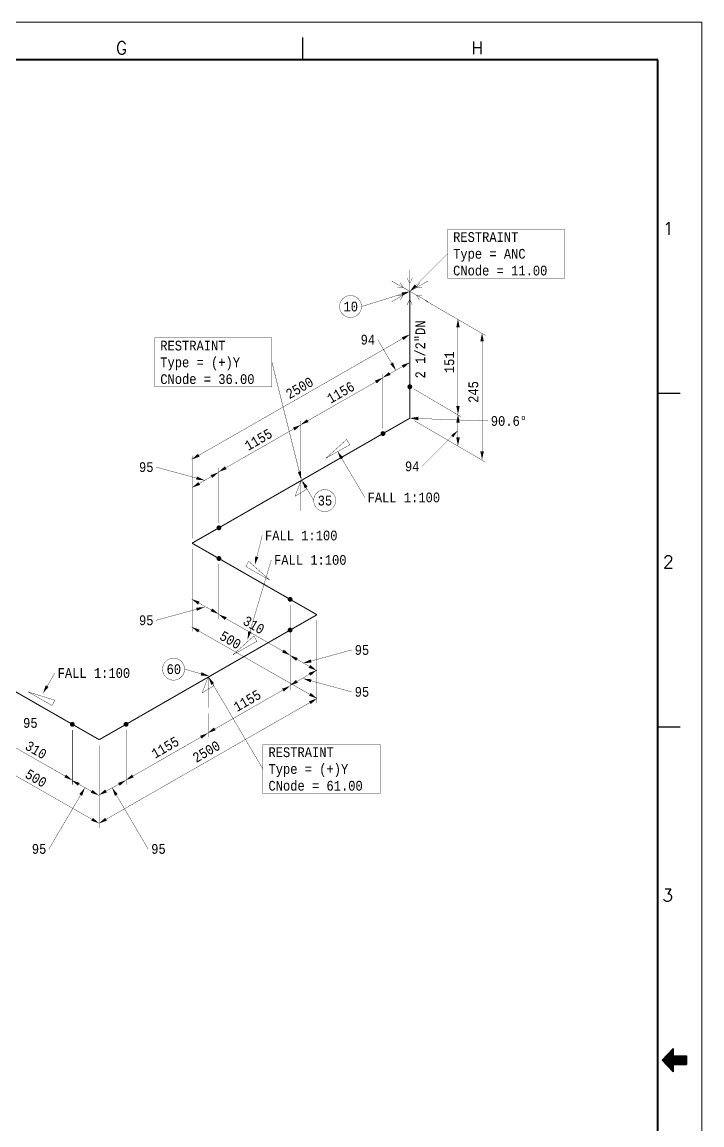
# Model space of a CAD drawing. Header units: millimetres. Extents: x 0 to 841, y 0 to 594.
# Drawn here: x 646.2 to 841, y 278 to 594 of the extents above; entities that cross this region are included whole.
import ezdxf

# ---------------------------------------------------------------- set-up
doc = ezdxf.new("R2010")
doc.units = ezdxf.units.MM
for name, color, linetype in [('_TITLE BLOCK', 7, 'Continuous'), ('DIM-LINES', 7, 'Continuous'), ('DIM-TEXT', 7, 'Continuous'), ('ISO-TEXT', 7, 'Continuous'), ('PIPE', 7, 'Continuous'), ('WELDS', 7, 'Continuous'), ('타이틀', 7, 'Continuous')]:
    doc.layers.add(name, color=color, linetype=linetype)
doc.styles.add('CG', font='romans.shx')
doc.styles.add('MONOTXT', font='monotxt.shx', dxfattribs={"height": 2.4})

# ---------------------------------------------------------------- blocks, each defined once
blk = doc.blocks.new('[SH1] A1 FORMAT')
at = {"color": 0}
for p, q in [((1818.82, 297.09), (1818.82, 296.05)), ((1818.89, 297.16), (1818.89, 295.97)), ((1818.96, 297.24), (1818.96, 295.9)), ((1819.03, 297.31), (1819.03, 295.82)), ((1819.1, 297.38), (1819.1, 295.75)), ((1819.17, 297.46), (1819.17, 295.68)), ((1819.24, 297.53), (1819.24, 295.6)), ((1819.31, 297.61), (1819.31, 295.53)), ((1819.38, 297.68), (1819.38, 295.46)), ((1819.45, 297.75), (1819.45, 295.38)), ((1819.52, 297.83), (1819.52, 295.31)), ((1819.59, 297.9), (1819.59, 295.23)), ((1819.66, 297.97), (1819.66, 295.16)), ((1819.73, 298.05), (1819.73, 295.09)), ((1819.8, 298.12), (1819.8, 295.01)), ((1819.87, 298.2), (1819.87, 294.94)), ((1819.94, 298.27), (1819.94, 294.87)), ((1820.01, 298.34), (1820.01, 294.79)), ((1820.08, 298.42), (1820.08, 294.72)), ((1820.15, 298.49), (1820.15, 294.64)), ((1820.22, 298.56), (1820.22, 294.57)), ((1820.29, 298.64), (1820.29, 294.5)), ((1820.36, 298.71), (1820.36, 294.42)), ((1820.43, 298.79), (1820.43, 294.35)), ((1820.5, 298.86), (1820.5, 294.27)), ((1820.57, 298.93), (1820.57, 294.2)), ((1820.64, 299.01), (1820.64, 294.13)), ((1820.71, 299.08), (1820.71, 294.05)), ((1820.78, 299.16), (1820.78, 293.98)), ((1820.85, 299.23), (1820.85, 293.91)), ((1820.92, 299.3), (1820.92, 293.83)), ((1820.99, 299.38), (1820.99, 293.76)), ((1821.06, 299.45), (1821.06, 293.68)), ((1821.13, 299.52), (1821.13, 293.61)), ((1821.2, 299.6), (1821.2, 293.54)), ((1821.27, 299.67), (1821.27, 293.46)), ((1821.34, 299.75), (1821.34, 293.39)), ((1821.41, 299.82), (1821.41, 293.31)), ((1821.48, 297.79), (1821.48, 295.34)), ((1821.55, 297.79), (1821.55, 295.34)), ((1821.62, 297.79), (1821.62, 295.34)), ((1821.69, 297.79), (1821.69, 295.34)), ((1821.76, 297.79), (1821.76, 295.34)), ((1821.83, 297.79), (1821.83, 295.34)), ((1821.9, 297.79), (1821.9, 295.34)), ((1821.97, 297.79), (1821.97, 295.34)), ((1822.04, 297.79), (1822.04, 295.34)), ((1822.11, 297.79), (1822.11, 295.34)), ((1822.18, 297.79), (1822.18, 295.34)), ((1822.25, 297.79), (1822.25, 295.34)), ((1822.32, 297.79), (1822.32, 295.34)), ((1822.39, 297.79), (1822.39, 295.34)), ((1822.46, 297.79), (1822.46, 295.34)), ((1822.53, 297.79), (1822.53, 295.34)), ((1822.6, 297.79), (1822.6, 295.34)), ((1822.67, 297.79), (1822.67, 295.34)), ((1822.74, 297.79), (1822.74, 295.34)), ((1822.81, 297.79), (1822.81, 295.34)), ((1822.88, 297.79), (1822.88, 295.34)), ((1822.94, 297.79), (1822.94, 295.34)), ((1823.01, 297.79), (1823.01, 295.34)), ((1823.08, 297.79), (1823.08, 295.34)), ((1823.15, 297.79), (1823.15, 295.34)), ((1823.22, 297.79), (1823.22, 295.34)), ((1823.29, 297.79), (1823.29, 295.34)), ((1823.36, 297.79), (1823.36, 295.34)), ((1823.43, 297.79), (1823.43, 295.34)), ((1823.5, 297.79), (1823.5, 295.34)), ((1823.57, 297.79), (1823.57, 295.34)), ((1823.64, 297.79), (1823.64, 295.34)), ((1823.71, 297.79), (1823.71, 295.34)), ((1823.78, 297.79), (1823.78, 295.34)), ((1823.85, 297.79), (1823.85, 295.34)), ((1823.92, 297.79), (1823.92, 295.34)), ((1823.99, 297.79), (1823.99, 295.34)), ((1824.06, 297.79), (1824.06, 295.34)), ((1824.13, 297.79), (1824.13, 295.34)), ((1824.2, 297.79), (1824.2, 295.34)), ((1824.27, 297.79), (1824.27, 295.34)), ((1824.34, 297.79), (1824.34, 295.34)), ((1824.41, 297.79), (1824.41, 295.34)), ((1824.48, 297.79), (1824.48, 295.34)), ((1824.55, 297.79), (1824.55, 295.34)), ((1824.62, 297.79), (1824.62, 295.34)), ((1824.69, 297.79), (1824.69, 295.34)), ((1824.76, 297.79), (1824.76, 295.34)), ((1824.83, 297.79), (1824.83, 295.34)), ((1824.9, 297.79), (1824.9, 295.34)), ((1824.97, 297.79), (1824.97, 295.34)), ((1825.04, 297.79), (1825.04, 295.34)), ((1825.11, 297.79), (1825.11, 295.34)), ((1825.18, 297.79), (1825.18, 295.34)), ((1825.25, 297.79), (1825.25, 295.34)), ((1818.33, 296.57), (1818.33, 296.56)), ((1818.4, 296.65), (1818.4, 296.49)), ((1818.47, 296.72), (1818.47, 296.42)), ((1818.54, 296.79), (1818.54, 296.34)), ((1818.61, 296.87), (1818.61, 296.27)), ((1818.68, 296.94), (1818.68, 296.19)), ((1818.75, 297.01), (1818.75, 296.12))]:
    blk.add_line(p, q, dxfattribs=at)
at = {"layer": '_TITLE BLOCK', "linetype": 'Continuous', "lineweight": 0}
for p, q in [((1829.72, 594), (988.72, 594)), ((1829.72, 0), (1829.72, 594)), ((1817.11, 583.16), (1700.57, 583.16)), ((1817.11, 500.85), (1817.11, 583.16))]:
    blk.add_line(p, q, dxfattribs=at)
at = {"layer": '_TITLE BLOCK', "lineweight": 40}
for p, q in [((1817.11, 583.16), (1002.54, 583.16)), ((1817.11, 9.99), (1817.11, 583.16))]:
    blk.add_line(p, q, dxfattribs=at)
at = {"layer": '타이틀', "color": 7}
for p, q in [((1715.28, 589.58), (1715.28, 583.16)), ((1817.11, 487.63), (1823.52, 487.63)), ((1817.11, 392.1), (1823.52, 392.1)), ((1818.33, 296.57), (1821.47, 299.89)), ((1821.47, 299.89), (1821.47, 297.79)), ((1821.47, 297.79), (1825.32, 297.79)), ((1818.33, 296.57), (1821.47, 293.25)), ((1821.47, 295.34), (1821.47, 293.25)), ((1821.47, 295.34), (1825.32, 295.34))]:
    blk.add_line(p, q, dxfattribs=at)
at = {"layer": '타이틀', "color": 7, "style": 'CG'}
for s, p in [('G', (1661.8, 584.81, 0)), ('H', (1763.62, 584.81, 0)), ('1', (1818.55, 533.08, -0.01)), ('2', (1818.55, 437.55, -0.01)), ('3', (1818.37, 342.02, -0.01))]:
    blk.add_text(s, height=3.6, dxfattribs=at).set_placement(p)
blk = doc.blocks.new('block1')
at = {"layer": 'ISO-TEXT'}
blk.add_hatch(color=256, dxfattribs=at).paths.add_polyline_path([(-0.001, 0), (2.399, 0.4), (2.399, -0.6)])
at = {"layer": 'ISO-TEXT', "linetype": 'ByBlock', "const_width": 0.1}
blk.add_lwpolyline([(22.4, -0.8), (0, 0)], dxfattribs=at)
blk = doc.blocks.new('block2')
at = {"layer": 'ISO-TEXT'}
blk.add_hatch(color=256, dxfattribs=at).paths.add_polyline_path([(-0.001, 0), (1.599, -1.8), (0.799, -2.3)])
at = {"layer": 'ISO-TEXT', "linetype": 'ByBlock', "const_width": 0.1}
blk.add_lwpolyline([(7.8, -13.2), (0, 0)], dxfattribs=at)
blk = doc.blocks.new('block3')
at = {"layer": 'ISO-TEXT'}
blk.add_hatch(color=256, dxfattribs=at).paths.add_polyline_path([(-0.001, 0), (0.099, 2.4), (0.999, 2.2)])
at = {"layer": 'ISO-TEXT', "linetype": 'ByBlock', "const_width": 0.1}
blk.add_lwpolyline([(2.1, 8.4), (0, 0)], dxfattribs=at)
blk = doc.blocks.new('block4')
at = {"layer": 'ISO-TEXT'}
blk.add_hatch(color=256, dxfattribs=at).paths.add_polyline_path([(-0.001, 0), (0.199, 2.4), (1.099, 2.2)])
at = {"layer": 'ISO-TEXT', "linetype": 'ByBlock', "const_width": 0.1}
blk.add_lwpolyline([(6.8, 22.8), (0, 0)], dxfattribs=at)
blk = doc.blocks.new('block5')
at = {"layer": 'ISO-TEXT'}
blk.add_hatch(color=256, dxfattribs=at).paths.add_polyline_path([(-0.001, 0), (0.799, 2.3), (1.599, 1.8)])
at = {"layer": 'ISO-TEXT', "linetype": 'ByBlock', "const_width": 0.1}
blk.add_lwpolyline([(3.4, 5.8), (0, 0)], dxfattribs=at)
blk = doc.blocks.new('block25')
at = {"linetype": 'ByBlock', "const_width": 0.1}
for points in [[(0, -12.7), (0, 0)], [(0, -4), (-0.8, -2.5)], [(0.7, -2.5), (0, -4)], [(-5.2, -3.3), (5.2, -9.2)], [(5.2, -3.3), (-5.2, -9.2)], [(-1.8, -5.2), (-3.5, -5.1)], [(-2.8, -3.8), (-1.8, -5.2)], [(2.8, -3.8), (1.8, -5.2)], [(1.8, -5.2), (3.5, -5.1)], [(-3.5, -7.4), (-1.9, -7.4)], [(-1.9, -7.4), (-2.7, -8.6)], [(0, -8.5), (-0.8, -10.1)], [(0.7, -10.1), (0, -8.5)], [(1.9, -7.4), (2.7, -8.6)], [(3.5, -7.4), (1.9, -7.4)]]:
    blk.add_lwpolyline(points, dxfattribs=at)
at = {"flags": 1}
for tag in ['Tag', 'UCI', 'Pipe Ref', 'Description', 'Key']:
    blk.add_attdef(tag, (0, 0), '', height=1, dxfattribs=at)
blk = doc.blocks.new('block26')
at = {"layer": 'PIPE', "linetype": 'ByBlock', "const_width": 0.3}
blk.add_lwpolyline([(0, -27.3), (0, 0)], dxfattribs=at)
at = {"flags": 1}
for tag in ['Tag', 'UCI', 'Pipe Ref', 'Description', 'Key']:
    blk.add_attdef(tag, (0, 0), '', height=1, dxfattribs=at)
blk = doc.blocks.new('block27')
at = {"layer": 'PIPE', "linetype": 'ByBlock', "const_width": 0.3}
for points in [[(0, -9), (0, 0)], [(-7.7, -13.4), (0, -9)]]:
    blk.add_lwpolyline(points, dxfattribs=at)
at = {"flags": 1}
for tag in ['Tag', 'UCI', 'Pipe Ref', 'Description', 'Key']:
    blk.add_attdef(tag, (0, 0), '', height=1, dxfattribs=at)
blk = doc.blocks.new('block28')
at = {"layer": 'PIPE', "linetype": 'ByBlock', "const_width": 0.3}
blk.add_lwpolyline([(-23.5, -13.5), (0, 0)], dxfattribs=at)
at = {"flags": 1}
for tag in ['Tag', 'UCI', 'Pipe Ref', 'Description', 'Key']:
    blk.add_attdef(tag, (0, 0), '', height=1, dxfattribs=at)
blk = doc.blocks.new('block29')
at = {"linetype": 'ByBlock', "const_width": 0.1}
for points in [[(-1.7, -4.5), (0, 0)], [(0, 0), (1.7, -2.4)], [(0, -8.7), (0, 0)], [(1.7, -2.4), (-1.7, -4.5)]]:
    blk.add_lwpolyline(points, dxfattribs=at)
at = {"flags": 1}
for tag in ['Tag', 'UCI', 'Pipe Ref', 'Description', 'Key']:
    blk.add_attdef(tag, (0, 0), '', height=1, dxfattribs=at)
blk = doc.blocks.new('block30')
at = {"layer": 'PIPE', "linetype": 'ByBlock', "const_width": 0.3}
blk.add_lwpolyline([(-23.5, -13.5), (0, 0)], dxfattribs=at)
at = {"flags": 1}
for tag in ['Tag', 'UCI', 'Pipe Ref', 'Description', 'Key']:
    blk.add_attdef(tag, (0, 0), '', height=1, dxfattribs=at)
blk = doc.blocks.new('block31')
at = {"layer": 'PIPE', "linetype": 'ByBlock', "const_width": 0.3}
for points in [[(-7.7, -4.4), (0, 0)], [(0, -8.8), (-7.7, -4.4)]]:
    blk.add_lwpolyline(points, dxfattribs=at)
at = {"flags": 1}
for tag in ['Tag', 'UCI', 'Pipe Ref', 'Description', 'Key']:
    blk.add_attdef(tag, (0, 0), '', height=1, dxfattribs=at)
blk = doc.blocks.new('block32')
at = {"layer": 'PIPE', "linetype": 'ByBlock', "const_width": 0.3}
blk.add_lwpolyline([(20.4, -11.7), (0, 0)], dxfattribs=at)
at = {"flags": 1}
for tag in ['Tag', 'UCI', 'Pipe Ref', 'Description', 'Key']:
    blk.add_attdef(tag, (0, 0), '', height=1, dxfattribs=at)
blk = doc.blocks.new('block33')
at = {"layer": 'PIPE', "linetype": 'ByBlock', "const_width": 0.3}
for points in [[(7.7, -4.4), (0, 0)], [(0, -8.8), (7.7, -4.4)]]:
    blk.add_lwpolyline(points, dxfattribs=at)
at = {"flags": 1}
for tag in ['Tag', 'UCI', 'Pipe Ref', 'Description', 'Key']:
    blk.add_attdef(tag, (0, 0), '', height=1, dxfattribs=at)
blk = doc.blocks.new('block34')
at = {"layer": 'PIPE', "linetype": 'ByBlock', "const_width": 0.3}
blk.add_lwpolyline([(-23.5, -13.5), (0, 0)], dxfattribs=at)
at = {"flags": 1}
for tag in ['Tag', 'UCI', 'Pipe Ref', 'Description', 'Key']:
    blk.add_attdef(tag, (0, 0), '', height=1, dxfattribs=at)
blk = doc.blocks.new('block35')
at = {"linetype": 'ByBlock', "const_width": 0.1}
for points in [[(-1.7, -4.5), (0, 0)], [(0, 0), (1.7, -2.4)], [(0, -8.7), (0, 0)], [(1.7, -2.4), (-1.7, -4.5)]]:
    blk.add_lwpolyline(points, dxfattribs=at)
at = {"flags": 1}
for tag in ['Tag', 'UCI', 'Pipe Ref', 'Description', 'Key']:
    blk.add_attdef(tag, (0, 0), '', height=1, dxfattribs=at)
blk = doc.blocks.new('block36')
at = {"layer": 'PIPE', "linetype": 'ByBlock', "const_width": 0.3}
blk.add_lwpolyline([(-23.5, -13.5), (0, 0)], dxfattribs=at)
at = {"flags": 1}
for tag in ['Tag', 'UCI', 'Pipe Ref', 'Description', 'Key']:
    blk.add_attdef(tag, (0, 0), '', height=1, dxfattribs=at)
blk = doc.blocks.new('block37')
at = {"layer": 'PIPE', "linetype": 'ByBlock', "const_width": 0.3}
for points in [[(-15.4, 0), (-7.7, -4.4)], [(-7.7, -4.4), (0, 0)]]:
    blk.add_lwpolyline(points, dxfattribs=at)
at = {"flags": 1}
for tag in ['Tag', 'UCI', 'Pipe Ref', 'Description', 'Key']:
    blk.add_attdef(tag, (0, 0), '', height=1, dxfattribs=at)
blk = doc.blocks.new('block38')
at = {"layer": 'PIPE', "linetype": 'ByBlock', "const_width": 0.3}
blk.add_lwpolyline([(-20.4, 11.7), (0, 0)], dxfattribs=at)
at = {"flags": 1}
for tag in ['Tag', 'UCI', 'Pipe Ref', 'Description', 'Key']:
    blk.add_attdef(tag, (0, 0), '', height=1, dxfattribs=at)
blk = doc.blocks.new('block94')
at = {"layer": 'WELDS'}
h = blk.add_hatch(color=256, dxfattribs=at)
edge = h.paths.add_edge_path(flags=0)
edge.add_arc((0, 0), 0.7, 0, 360)
at = {"flags": 1}
for tag in ['Tag', 'UCI', 'Pipe Ref', 'Description', 'Key']:
    blk.add_attdef(tag, (0, 0), '', height=1, dxfattribs=at)
blk = doc.blocks.new('block95')
at = {"layer": 'WELDS'}
h = blk.add_hatch(color=256, dxfattribs=at)
edge = h.paths.add_edge_path(flags=0)
edge.add_arc((0, 0), 0.7, 0, 360)
at = {"flags": 1}
for tag in ['Tag', 'UCI', 'Pipe Ref', 'Description', 'Key']:
    blk.add_attdef(tag, (0, 0), '', height=1, dxfattribs=at)
blk = doc.blocks.new('block96')
at = {"layer": 'WELDS'}
h = blk.add_hatch(color=256, dxfattribs=at)
edge = h.paths.add_edge_path(flags=0)
edge.add_arc((0, 0), 0.7, 0, 360)
at = {"flags": 1}
for tag in ['Tag', 'UCI', 'Pipe Ref', 'Description', 'Key']:
    blk.add_attdef(tag, (0, 0), '', height=1, dxfattribs=at)
blk = doc.blocks.new('block97')
at = {"layer": 'WELDS'}
h = blk.add_hatch(color=256, dxfattribs=at)
edge = h.paths.add_edge_path(flags=0)
edge.add_arc((0, 0), 0.7, 0, 360)
at = {"flags": 1}
for tag in ['Tag', 'UCI', 'Pipe Ref', 'Description', 'Key']:
    blk.add_attdef(tag, (0, 0), '', height=1, dxfattribs=at)
blk = doc.blocks.new('block98')
at = {"layer": 'WELDS'}
h = blk.add_hatch(color=256, dxfattribs=at)
edge = h.paths.add_edge_path(flags=0)
edge.add_arc((0, 0), 0.7, 0, 360)
at = {"flags": 1}
for tag in ['Tag', 'UCI', 'Pipe Ref', 'Description', 'Key']:
    blk.add_attdef(tag, (0, 0), '', height=1, dxfattribs=at)
blk = doc.blocks.new('block99')
at = {"layer": 'WELDS'}
h = blk.add_hatch(color=256, dxfattribs=at)
edge = h.paths.add_edge_path(flags=0)
edge.add_arc((0, 0), 0.7, 0, 360)
at = {"flags": 1}
for tag in ['Tag', 'UCI', 'Pipe Ref', 'Description', 'Key']:
    blk.add_attdef(tag, (0, 0), '', height=1, dxfattribs=at)
blk = doc.blocks.new('block100')
at = {"layer": 'WELDS'}
h = blk.add_hatch(color=256, dxfattribs=at)
edge = h.paths.add_edge_path(flags=0)
edge.add_arc((0, 0), 0.7, 0, 360)
at = {"flags": 1}
for tag in ['Tag', 'UCI', 'Pipe Ref', 'Description', 'Key']:
    blk.add_attdef(tag, (0, 0), '', height=1, dxfattribs=at)
blk = doc.blocks.new('block101')
at = {"layer": 'WELDS'}
h = blk.add_hatch(color=256, dxfattribs=at)
edge = h.paths.add_edge_path(flags=0)
edge.add_arc((0, 0), 0.7, 0, 360)
at = {"flags": 1}
for tag in ['Tag', 'UCI', 'Pipe Ref', 'Description', 'Key']:
    blk.add_attdef(tag, (0, 0), '', height=1, dxfattribs=at)
blk = doc.blocks.new('block133')
at = {"layer": 'ISO-TEXT'}
blk.add_hatch(color=256, dxfattribs=at).paths.add_polyline_path([(-0.001, -0.001), (1.399, 2), (1.999, 1.399)])
at = {"layer": 'ISO-TEXT', "const_width": 0.1}
blk.add_lwpolyline([(10.799, 3.799), (10.799, 17.8), (44.399, 17.8), (44.399, 3.799)], close=True, dxfattribs=at)
at = {"layer": 'ISO-TEXT', "linetype": 'ByBlock', "const_width": 0.1}
blk.add_lwpolyline([(10.8, 10.8), (0, 0)], dxfattribs=at)
at = {"flags": 1}
for tag in ['Pipe Ref', 'Description']:
    blk.add_attdef(tag, (0, 0), '', height=1, dxfattribs=at)
at = {"layer": 'ISO-TEXT', "style": 'MONOTXT', "width": 0.8571}
for s, p in [('RESTRAINT', (12.401, 14.201)), ('Type = ANC', (12.401, 9.401)), ('CNode = 11.00', (12.401, 4.601))]:
    blk.add_text(s, height=2.8, dxfattribs=at).set_placement(p)
blk = doc.blocks.new('block134')
at = {"layer": 'ISO-TEXT'}
blk.add_hatch(color=256, dxfattribs=at).paths.add_polyline_path([(17, 4.3), (14.9, 3.1), (14.6, 4)])
at = {"layer": 'ISO-TEXT', "const_width": 0.1}
blk.add_lwpolyline([(3.1, -0.55), (2.96, -1.08), (2.73, -1.58), (2.41, -2.02), (2.02, -2.41), (1.57, -2.73), (1.08, -2.96), (0.55, -3.1), (0, -3.15), (-0.55, -3.1), (-1.08, -2.96), (-1.58, -2.73), (-2.02, -2.41), (-2.41, -2.02), (-2.73, -1.58), (-2.96, -1.08), (-3.1, -0.55), (-3.15, 0), (-3.1, 0.55), (-2.96, 1.08), (-2.73, 1.57), (-2.41, 2.02), (-2.02, 2.41), (-1.58, 2.73), (-1.08, 2.96), (-0.55, 3.1), (0, 3.15), (0.55, 3.1), (1.08, 2.96), (1.57, 2.73), (2.02, 2.41), (2.41, 2.02), (2.73, 1.57), (2.96, 1.08), (3.1, 0.55), (3.15, 0)], close=True, dxfattribs=at)
at = {"layer": 'ISO-TEXT', "linetype": 'ByBlock', "const_width": 0.1}
blk.add_lwpolyline([(3.2, 0), (17, 4.3)], dxfattribs=at)
at = {"flags": 1}
for tag in ['Pipe Ref', 'Description']:
    blk.add_attdef(tag, (0, 0), '', height=1, dxfattribs=at)
at = {"layer": 'ISO-TEXT', "style": 'MONOTXT', "width": 0.8571}
blk.add_text('10', height=2.8, dxfattribs=at).set_placement((-2, -1.4))
blk = doc.blocks.new('block135')
at = {"layer": 'ISO-TEXT'}
blk.add_hatch(color=256, dxfattribs=at).paths.add_polyline_path([(-0.001, 0), (-1.001, 2.2), (-0.101, 2.4)])
at = {"layer": 'ISO-TEXT', "const_width": 0.1}
blk.add_lwpolyline([(-42.001, 26.6), (-42.001, 40.6), (-8.401, 40.6), (-8.401, 26.6)], close=True, dxfattribs=at)
at = {"layer": 'ISO-TEXT', "linetype": 'ByBlock', "const_width": 0.1}
blk.add_lwpolyline([(-8.4, 33.6), (0, 0)], dxfattribs=at)
at = {"flags": 1}
for tag in ['Pipe Ref', 'Description']:
    blk.add_attdef(tag, (0, 0), '', height=1, dxfattribs=at)
at = {"layer": 'ISO-TEXT', "style": 'MONOTXT', "width": 0.8571}
for s, p in [('RESTRAINT', (-40.399, 37.001)), ('Type = (+)Y', (-40.399, 32.201)), ('CNode = 36.00', (-40.399, 27.401))]:
    blk.add_text(s, height=2.8, dxfattribs=at).set_placement(p)
blk = doc.blocks.new('block136')
at = {"layer": 'ISO-TEXT'}
blk.add_hatch(color=256, dxfattribs=at).paths.add_polyline_path([(-6.5, 5.8), (-4.9, 4), (-5.7, 3.5)])
at = {"layer": 'ISO-TEXT', "linetype": 'ByBlock', "const_width": 0.1}
blk.add_lwpolyline([(-3.1, 0), (-6.5, 5.8)], dxfattribs=at)
at = {"layer": 'ISO-TEXT', "const_width": 0.1}
blk.add_lwpolyline([(3.1, -0.55), (2.96, -1.08), (2.73, -1.58), (2.41, -2.02), (2.02, -2.41), (1.57, -2.73), (1.08, -2.96), (0.55, -3.1), (0, -3.15), (-0.55, -3.1), (-1.08, -2.96), (-1.58, -2.73), (-2.02, -2.41), (-2.41, -2.02), (-2.73, -1.58), (-2.96, -1.08), (-3.1, -0.55), (-3.15, 0), (-3.1, 0.55), (-2.96, 1.08), (-2.73, 1.57), (-2.41, 2.02), (-2.02, 2.41), (-1.58, 2.73), (-1.08, 2.96), (-0.55, 3.1), (0, 3.15), (0.55, 3.1), (1.08, 2.96), (1.57, 2.73), (2.02, 2.41), (2.41, 2.02), (2.73, 1.57), (2.96, 1.08), (3.1, 0.55), (3.15, 0)], close=True, dxfattribs=at)
at = {"flags": 1}
for tag in ['Pipe Ref', 'Description']:
    blk.add_attdef(tag, (0, 0), '', height=1, dxfattribs=at)
at = {"layer": 'ISO-TEXT', "style": 'MONOTXT', "width": 0.8571}
blk.add_text('35', height=2.8, dxfattribs=at).set_placement((-2, -1.4))
blk = doc.blocks.new('block137')
at = {"layer": 'ISO-TEXT'}
blk.add_hatch(color=256, dxfattribs=at).paths.add_polyline_path([(-0.001, 0), (1.599, -1.8), (0.799, -2.3)])
at = {"layer": 'ISO-TEXT', "linetype": 'ByBlock', "const_width": 0.1}
blk.add_lwpolyline([(15.6, -26.4), (0, 0)], dxfattribs=at)
at = {"layer": 'ISO-TEXT', "const_width": 0.1}
blk.add_lwpolyline([(15.599, -33.4), (15.599, -19.4), (49.199, -19.4), (49.199, -33.4)], close=True, dxfattribs=at)
at = {"flags": 1}
for tag in ['Pipe Ref', 'Description']:
    blk.add_attdef(tag, (0, 0), '', height=1, dxfattribs=at)
at = {"layer": 'ISO-TEXT', "style": 'MONOTXT', "width": 0.8571}
for s, p in [('RESTRAINT', (17.201, -22.999)), ('Type = (+)Y', (17.201, -27.799)), ('CNode = 61.00', (17.201, -32.599))]:
    blk.add_text(s, height=2.8, dxfattribs=at).set_placement(p)
blk = doc.blocks.new('block138')
at = {"layer": 'ISO-TEXT'}
blk.add_hatch(color=256, dxfattribs=at).paths.add_polyline_path([(10.2, -2), (7.8, -1.8), (8, -0.9)])
at = {"layer": 'ISO-TEXT', "const_width": 0.1}
blk.add_lwpolyline([(3.1, -0.55), (2.96, -1.08), (2.73, -1.58), (2.41, -2.02), (2.02, -2.41), (1.57, -2.73), (1.08, -2.96), (0.55, -3.1), (0, -3.15), (-0.55, -3.1), (-1.08, -2.96), (-1.58, -2.73), (-2.02, -2.41), (-2.41, -2.02), (-2.73, -1.58), (-2.96, -1.08), (-3.1, -0.55), (-3.15, 0), (-3.1, 0.55), (-2.96, 1.08), (-2.73, 1.57), (-2.41, 2.02), (-2.02, 2.41), (-1.58, 2.73), (-1.08, 2.96), (-0.55, 3.1), (0, 3.15), (0.55, 3.1), (1.08, 2.96), (1.57, 2.73), (2.02, 2.41), (2.41, 2.02), (2.73, 1.57), (2.96, 1.08), (3.1, 0.55), (3.15, 0)], close=True, dxfattribs=at)
at = {"layer": 'ISO-TEXT', "linetype": 'ByBlock', "const_width": 0.1}
blk.add_lwpolyline([(3.2, 0), (10.2, -2)], dxfattribs=at)
at = {"flags": 1}
for tag in ['Pipe Ref', 'Description']:
    blk.add_attdef(tag, (0, 0), '', height=1, dxfattribs=at)
at = {"layer": 'ISO-TEXT', "style": 'MONOTXT', "width": 0.8571}
blk.add_text('60', height=2.8, dxfattribs=at).set_placement((-2, -1.4))

msp = doc.modelspace()

# ---------------------------------------------------------------- hatches: boundary and pattern name
at = {"layer": 'DIM-LINES'}
for points in [[(771.1, 508.9), (771.6, 506.5), (770.6, 506.5)], [(757.3, 504.5), (755.5, 502.9), (755, 503.7)], [(778, 504.9), (778.5, 502.5), (777.5, 502.5)], [(753.3, 494.2), (751.7, 496), (752.5, 496.5)], [(757.3, 496.5), (755.5, 494.9), (755, 495.7)], [(749.5, 492.1), (751.3, 493.7), (751.8, 492.9)], [(749.6, 492.1), (747.8, 490.5), (747.3, 491.3)], [(771.1, 481.6), (770.6, 484), (771.6, 484)], [(771.1, 481.6), (771.6, 479.2), (770.6, 479.2)], [(726.1, 478.6), (724.3, 477), (723.8, 477.8)], [(726, 478.6), (727.8, 480.2), (728.3, 479.4)], [(771.1, 477), (769.7, 475), (769.1, 475.6)], [(771.1, 472.6), (770.6, 475), (771.6, 475)], [(778, 468.6), (777.5, 471), (778.5, 471)], [(694.8, 468.7), (696.6, 470.3), (697.1, 469.5)], [(702.5, 465), (700.7, 463.4), (700.2, 464.2)], [(702.5, 465.1), (704.3, 466.7), (704.8, 465.9)], [(694.9, 460.6), (696.7, 462.2), (697.2, 461.4)], [(698.5, 462.7), (696.1, 462.9), (696.3, 463.8)], [(694.8, 428.7), (697.1, 427.9), (696.6, 427.1)], [(698.5, 426.4), (696.3, 425.3), (696.1, 426.2)], [(702.5, 424.4), (700.2, 425.2), (700.7, 426)], [(702.5, 424.3), (704.8, 423.5), (704.3, 422.7)], [(694.8, 420.7), (697.1, 419.9), (696.6, 419.1)], [(723, 412.6), (720.7, 413.4), (721.2, 414.2)], [(722.9, 412.6), (725.2, 411.8), (724.7, 411)], [(726.7, 410.3), (728.9, 411.4), (729.1, 410.5)], [(730.6, 408.2), (728.3, 409), (728.8, 409.8)], [(730.6, 408.3), (728.8, 406.7), (728.3, 407.5)], [(722.9, 403.9), (724.7, 405.5), (725.2, 404.7)], [(726.7, 405.9), (729.1, 405.7), (728.9, 404.8)], [(723, 403.8), (721.2, 402.2), (720.7, 403)], [(730.7, 400.2), (728.4, 401), (728.9, 401.8)], [(730.7, 400.2), (728.9, 398.6), (728.4, 399.4)], [(699.4, 390.3), (701.2, 391.9), (701.7, 391.1)], [(699.5, 390.3), (697.7, 388.7), (697.2, 389.5)], [(660.6, 376.8), (658.3, 377.6), (658.8, 378.4)], [(660.4, 376.8), (662.7, 376), (662.2, 375.2)], [(676, 376.8), (674.2, 375.2), (673.7, 376)], [(675.9, 376.8), (677.7, 378.4), (678.2, 377.6)], [(664.2, 374.6), (663.4, 372.3), (662.6, 372.8)], [(668.2, 372.4), (665.9, 373.2), (666.4, 374)], [(668.2, 372.5), (670, 374.1), (670.5, 373.3)], [(672, 374.6), (673.6, 372.8), (672.8, 372.3)], [(668.3, 364.4), (666, 365.2), (666.5, 366)], [(668.2, 364.4), (670, 366), (670.5, 365.2)]]:
    msp.add_hatch(color=256, dxfattribs=at).paths.add_polyline_path(points)

# ---------------------------------------------------------------- linework, layer by layer
at = {"linetype": 'ByBlock', "const_width": 0.1}
for points in [[(733.2, 469), (739.2, 474.4)], [(739.2, 474.4), (740.1, 472.9)], [(740.1, 472.9), (733.2, 469)], [(711.1, 439.5), (710.3, 438)], [(717.2, 434.1), (711.1, 439.5)], [(710.3, 438), (717.2, 434.1)], [(706.6, 412.7), (712.6, 418.1)], [(712.6, 418.1), (713.5, 416.6)], [(713.5, 416.6), (706.6, 412.7)], [(654.8, 398.2), (647.9, 402.1)], [(647.9, 402.1), (655.6, 399.7)], [(655.6, 399.7), (654.8, 398.2)]]:
    msp.add_lwpolyline(points, dxfattribs=at)
at = {"layer": 'DIM-LINES', "linetype": 'ByBlock', "const_width": 0.1}
for points in [[(761.6, 514.3), (779, 504.2)], [(771.1, 508.9), (771.1, 481.6)], [(757.3, 503.3), (757.3, 505.7)], [(757.3, 504.5), (694.8, 468.7)], [(748.1, 503), (753.3, 494.2)], [(778, 504.9), (778, 468.6)], [(757.3, 496.5), (749.5, 492.1)], [(757.3, 495.3), (757.3, 497.7)], [(749.6, 477.5), (749.6, 493.2)], [(749.6, 492.1), (726, 478.6)], [(758.6, 488.8), (772, 480.9)], [(771.1, 481.6), (771.1, 472.6)], [(726.1, 478.6), (702.5, 465.1)], [(726.1, 464), (726.1, 479.7)], [(758.6, 479.8), (779, 467.9)], [(760.8, 466.7), (771.1, 477)], [(694.9, 446.1), (694.9, 469.8)], [(684.6, 466.5), (698.5, 462.7)], [(702.5, 465), (694.9, 460.6)], [(702.6, 450.5), (702.6, 466.2)], [(694.9, 443.1), (694.9, 419.4)], [(702.6, 438.7), (702.6, 423)], [(702.5, 424.4), (694.8, 428.7)], [(723, 427), (723, 411.3)], [(684.6, 422.6), (698.5, 426.4)], [(723, 412.6), (702.5, 424.3)], [(730.7, 400.2), (694.8, 420.7)], [(730.7, 422.6), (730.7, 398.9)], [(723, 418.2), (723, 402.5)], [(740.6, 414.1), (726.7, 410.3)], [(730.6, 408.2), (722.9, 412.6)], [(730.6, 408.3), (722.9, 403.9)], [(740.6, 402.1), (726.7, 405.9)], [(723, 403.8), (699.4, 390.3)], [(730.7, 400.2), (668.2, 364.4)], [(699.5, 395.9), (699.5, 389.1)], [(660.6, 391.2), (660.6, 375.5)], [(699.5, 390.3), (675.9, 376.8)], [(676, 391.2), (676, 375.5)], [(660.6, 376.8), (640.1, 388.5)], [(668.3, 386.8), (668.3, 363.1)], [(668.3, 364.4), (632.4, 384.9)], [(668.2, 372.4), (660.4, 376.8)], [(676, 376.8), (668.2, 372.5)], [(653.9, 357.1), (664.2, 374.6)], [(682.3, 357.1), (672, 374.6)]]:
    msp.add_lwpolyline(points, dxfattribs=at)

# ---------------------------------------------------------------- block references
for name, p in [('[SH1] A1 FORMAT', (-988.72, 0)), ('block25', (757.3, 523.1)), ('block29', (726.1, 462.6)), ('block35', (699.5, 406.3))]:
    msp.add_blockref(name, p)
at = {"layer": 'ISO-TEXT'}
for name, p in [('block133', (757.3, 516.8)), ('block134', (740.3, 512.5)), ('block135', (726.2, 462.9)), ('block1', (757.3, 480.5)), ('block2', (736.6, 471)), ('block136', (732.9, 456.9)), ('block3', (712.9, 438.5)), ('block4', (710.8, 417.1)), ('block138', (689.6, 408.6)), ('block5', (652.2, 401.7)), ('block137', (699.6, 406.4))]:
    msp.add_blockref(name, p, dxfattribs=at)
at = {"layer": 'PIPE'}
for name, p in [('block26', (757.3, 516.8)), ('block27', (757.3, 489.5)), ('block28', (749.6, 476.1)), ('block30', (726.1, 462.6)), ('block31', (702.6, 449.1)), ('block32', (702.6, 440.3)), ('block33', (723, 428.6)), ('block34', (723, 419.8)), ('block38', (660.6, 392.8)), ('block36', (699.5, 406.3)), ('block37', (676, 392.8))]:
    msp.add_blockref(name, p, dxfattribs=at)
at = {"layer": 'WELDS'}
for name, p in [('block94', (757.3, 489.5)), ('block95', (749.6, 476.1)), ('block96', (702.6, 449.1)), ('block97', (702.6, 440.3)), ('block98', (723, 428.6)), ('block99', (723, 419.8)), ('block101', (660.6, 392.8)), ('block100', (676, 392.8))]:
    msp.add_blockref(name, p, dxfattribs=at)

# ---------------------------------------------------------------- texts
at = {"layer": 'DIM-TEXT', "style": 'MONOTXT', "width": 0.8571}
for s, p in [('94', (743.2, 501.6)), ('95', (679.7, 465.1)), ('94', (755.9, 465.3)), ('95', (679.7, 421.2)), ('95', (741.5, 412.7)), ('95', (741.5, 400.7)), ('95', (646.5, 391.8)), ('95', (649, 355.7)), ('95', (683.2, 355.7))]:
    msp.add_text(s, height=2.8, dxfattribs=at).set_placement(p)
for s, rotation, p in [('151', 90, (770, 493.4)), ('2500', 30, (722.8, 485.9)), ('1156', 30, (734.6, 484.6)), ('245', 90, (776.9, 484.9)), ('1155', 30, (711, 471.1)), ('310', -30, (709.2, 421.6)), ('500', -30, (702.5, 417.3)), ('1155', 30, (707.8, 396.3)), ('1155', 30, (684.3, 382.9)), ('310', -30, (646.8, 385.8)), ('2500', 30, (696.1, 381.7)), ('500', -30, (646.8, 377.7))]:
    msp.add_text(s, height=2.8, rotation=rotation, dxfattribs=at).set_placement(p)
at = {"layer": 'ISO-TEXT', "style": 'MONOTXT', "width": 0.8571}
msp.add_text('2 1/2"DN', height=2.8, rotation=90, dxfattribs=at).set_placement((761.7, 491.9))
for s, p in [('90.6°', (780.5, 478.3)), ('FALL 1:100', (745.2, 456.4)), ('FALL 1:100', (715.8, 445.5)), ('FALL 1:100', (718.4, 438.5)), ('FALL 1:100', (656.4, 406.1))]:
    msp.add_text(s, height=2.8, dxfattribs=at).set_placement(p)

doc.saveas('drawing.dxf')
